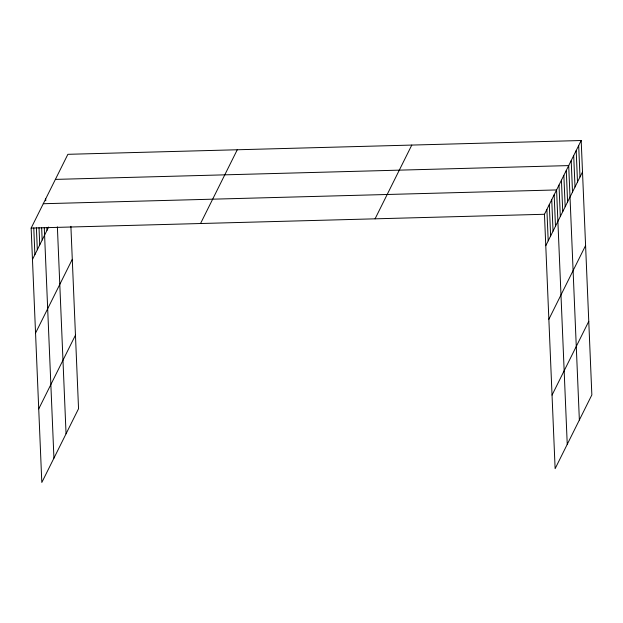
<?xml version="1.0" encoding="UTF-8"?>
<svg xmlns="http://www.w3.org/2000/svg" width="623" height="623" viewBox="0 0 623 623"><rect width="100%" height="100%" fill="white"/><g stroke="black" fill="none" stroke-linecap="round" stroke-linejoin="round"><path stroke-width="0.93" d="M70.897 226.313L78.545 408.727L41.811 482.482L31.15 228.073L67.876 154.317L581.189 140.518L591.85 394.927L555.124 468.683L544.455 214.273L581.189 140.518M32.466 259.503L48.625 227.045M35.55 333.087L72.284 259.332M38.727 408.898L75.461 335.143M200.544 223.517L237.27 149.761M375.069 218.829L411.795 145.073M545.779 245.703L582.505 171.948M548.863 319.288L585.589 245.532M552.04 395.099L588.766 321.343M55.392 179.393L568.698 165.593L579.359 420.011M43.267 203.729L556.58 189.937L567.241 444.347M31.15 228.073L544.455 214.273M578.689 145.533L580.005 176.963M576.189 150.548L577.505 181.978M573.697 155.563L575.013 186.993M571.198 160.578L572.514 192.009M566.276 170.461L567.592 201.891M563.854 175.336L565.17 206.766M561.424 180.203L562.748 211.633M559.002 185.07L560.318 216.5M554.159 194.804L555.475 226.235M551.729 199.672L553.045 231.102M549.307 204.539L550.623 235.969M546.885 209.406L548.201 240.836M57.378 226.858L66.054 433.803M45.697 198.862L45.775 200.77M46.889 227.434L47.013 230.292M44.272 227.543L53.936 458.139M41.648 227.644L42.162 240.026M39.023 227.753L39.74 244.894M36.399 227.862L37.318 249.768M33.774 227.963L34.888 254.636"/></g></svg>
